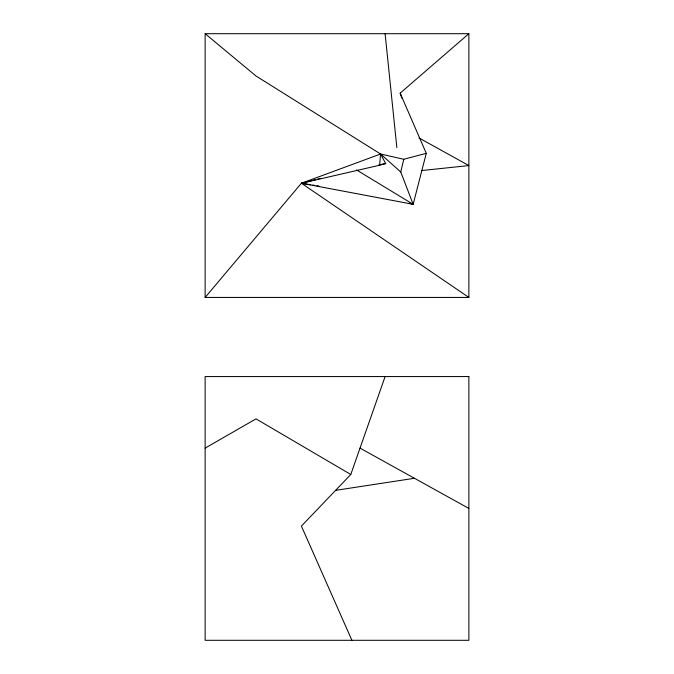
<?xml version="1.0" encoding="UTF-8"?>
<svg xmlns="http://www.w3.org/2000/svg" width="674" height="674" viewBox="0 0 674 674"><rect width="100%" height="100%" fill="white"/><g stroke="black" fill="none" stroke-linecap="round" stroke-linejoin="round"><path stroke-width="1.01" d="M205.132 297.436L301.404 183.244L379.622 165.231L380.574 154.009L256.01 76.01L205.132 33.7L205.132 297.436L468.868 297.436L468.868 33.7L205.132 33.7M403.768 159.275L380.574 154.009L301.404 183.244L413.154 204.315L400.769 171.988L403.768 159.275L426.28 153.327L400.162 93.147L468.868 33.7M409.152 203.219L413.154 204.315L426.28 153.327M351.904 640.3L301.404 526.108L350.783 474.488L385.107 376.564M205.132 448.126L256.01 418.874L350.783 474.488M379.622 165.231L385.697 163.563L380.574 154.009L400.769 171.988M468.868 297.436L301.404 183.244L315.466 179.655M317.471 179.141L320.487 178.374M378.687 164.928L385.697 163.563M335.61 490.352L414.451 478.279M421.402 170.581L468.868 165.568L418.984 137.934M301.404 183.244L310.714 184.735M312.778 185.064L314.842 185.392M316.915 185.721L318.979 186.058M360.026 448.126L468.868 508.432M356.529 169.949L413.154 204.315M400.162 93.147L401.822 98.059M385.107 33.7L396.851 147.606M468.868 376.564L205.132 376.564L205.132 640.3L468.868 640.3L468.868 376.564"/></g></svg>
